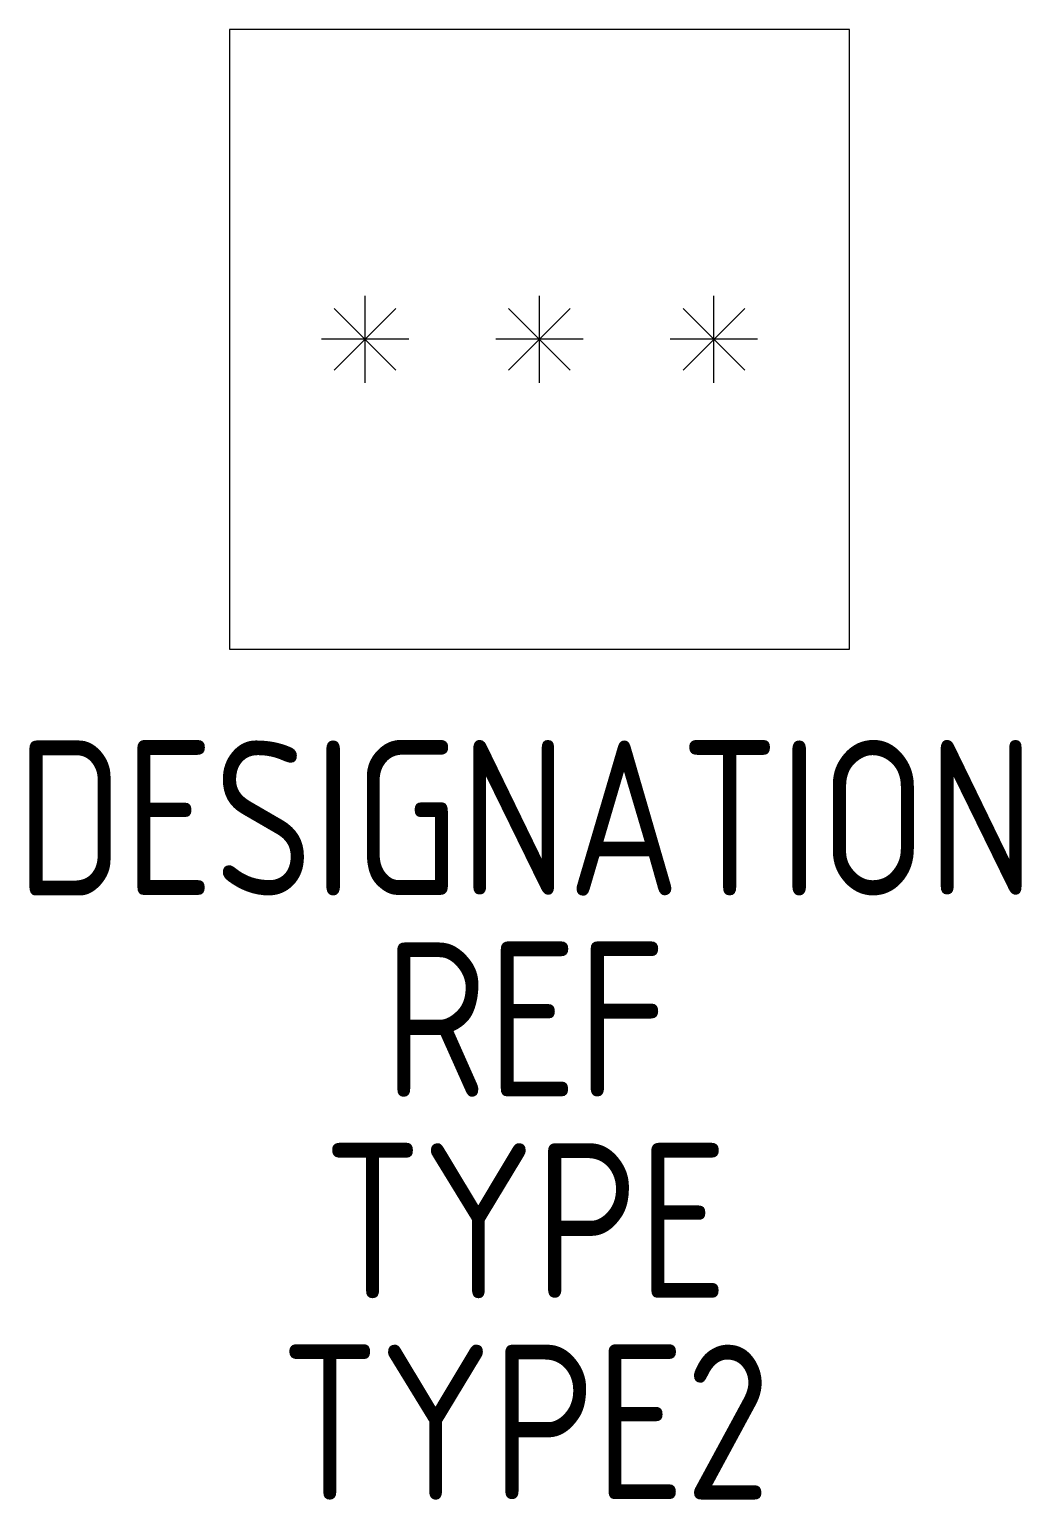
# Model space of a CAD drawing. Header units: millimetres. Extents: x -3.2 to 12.8, y -23.7 to 0.
import ezdxf
from ezdxf.enums import TextEntityAlignment as Align

# ---------------------------------------------------------------- set-up
doc = ezdxf.new("R2010")
doc.units = ezdxf.units.MM
for name, color, linetype in [('SYMB_FIL_FIN', 1, 'Continuous'), ('SYMB_TXT_NOM', 3, 'Continuous'), ('SYMBOLE', 3, 'Continuous')]:
    doc.layers.add(name, color=color, linetype=linetype)
doc.styles.add('NET2_5', font='isocp.shx', dxfattribs={"width": 0.9, "height": 2.5})

msp = doc.modelspace()

# ---------------------------------------------------------------- linework, layer by layer
at = {"layer": 'SYMB_FIL_FIN'}
for p, q in [((2.685, -5.497), (1.69, -4.503)), ((1.69, -5.497), (2.685, -4.503)), ((2.188, -5.703), (2.188, -4.297)), ((4.503, -5.497), (5.497, -4.503)), ((5.497, -5.497), (4.503, -4.503)), ((5, -5.703), (5, -4.297)), ((8.31, -5.497), (7.315, -4.503)), ((7.315, -5.497), (8.31, -4.503)), ((7.812, -5.703), (7.812, -4.297)), ((2.891, -5), (1.484, -5)), ((5.703, -5), (4.297, -5)), ((8.516, -5), (7.109, -5))]:
    msp.add_line(p, q, dxfattribs=at)
at = {"layer": 'SYMBOLE'}
msp.add_lwpolyline([(0, -10), (10, -10), (10, 0), (0, 0)], close=True, dxfattribs=at)

# ---------------------------------------------------------------- texts
at = {"layer": 'SYMB_TXT_NOM', "style": 'NET2_5', "width": 0.9, "flags": 8}
for tag, text, p in [('DESIGNATION', 'A?', (4.775, -13.974)), ('REF', '', (4.775, -17.224)), ('TYPE', '', (4.775, -20.474)), ('TYPE2', '', (4.775, -23.724))]:
    msp.add_attdef(tag, text=text, height=2.5, dxfattribs=at).set_placement(p, align=Align.CENTER)

doc.saveas('drawing.dxf')
